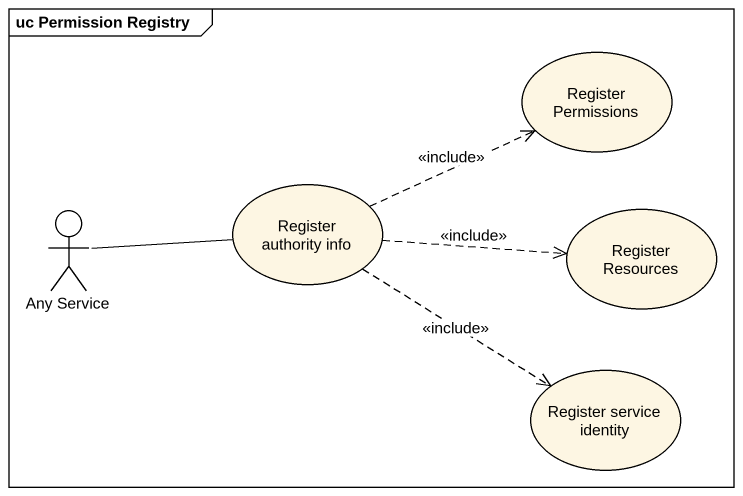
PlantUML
@startuml
mainframe uc Permission Registry
usecase "Register Permissions" as Register_Permissions
usecase "Register authority info" as Register_authority_info
actor "Any Service" as Any_Service
usecase "Register Resources" as Register_Resources
usecase "Register service identity" as Register_service_identity
Register_authority_info .right.> Register_Permissions : <<include>>
Register_authority_info .right.> Register_Resources : <<include>>
Register_authority_info ..> Register_service_identity : <<include>>
Any_Service -right- Register_authority_info
@enduml
